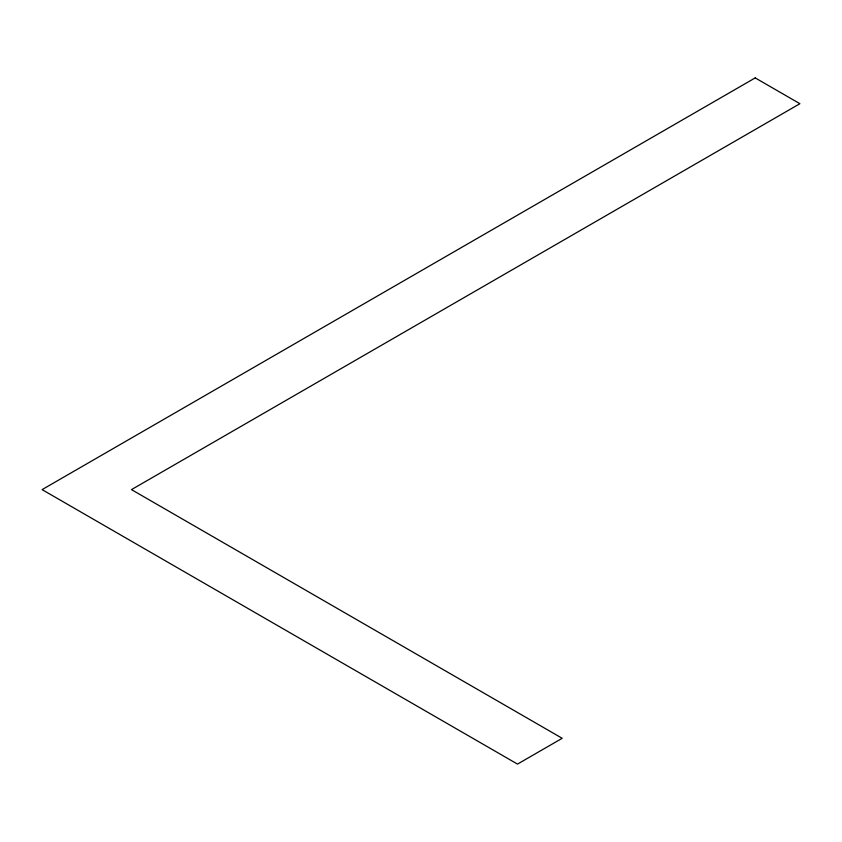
<?xml version="1.0" encoding="UTF-8"?>
<svg xmlns="http://www.w3.org/2000/svg" width="842" height="842" viewBox="0 0 842 842"><rect width="100%" height="100%" fill="white"/><g stroke="black" fill="none" stroke-linecap="round" stroke-linejoin="round"><path stroke-width="1.26" d="M755.211 77.906L42.1 489.623L517.504 764.094L562.193 738.297L131.478 489.623L799.9 103.703L755.211 77.906"/></g></svg>
